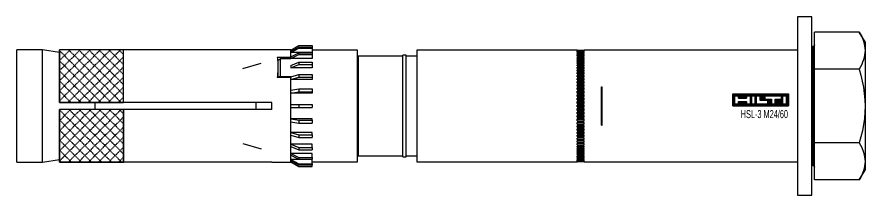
# Model space of a CAD drawing. Header units: millimetres. Extents: x 296 to 4896, y 152 to 3333.
# Drawn here: x 1418.7 to 1657.2, y 951.4 to 1001.4 of the extents above; entities that cross this region are included whole.
import ezdxf
from ezdxf.enums import TextEntityAlignment as Align

# ---------------------------------------------------------------- set-up
doc = ezdxf.new("R2010")
doc.units = ezdxf.units.MM
doc.linetypes.add('DASHED', pattern=[0.25, 0.15625, -0.09375])
for name, color, linetype in [('1', 1, 'DASHED'), ('10', 1, 'Continuous'), ('160', 7, 'Continuous'), ('3', 4, 'Continuous')]:
    doc.layers.add(name, color=color, linetype=linetype)
doc.styles.get("Standard").update_dxf_attribs({"font": 'arial.ttf'})

# ---------------------------------------------------------------- blocks, each defined once
blk = doc.blocks.new('*X130')
at = {"layer": '1', "color": 0, "linetype": 'ByBlock'}
for p, q in [((132.66, 180.17), (147, 194.5)), ((132.66, 183), (144.17, 194.5)), ((132.66, 185.83), (141.34, 194.5)), ((132.66, 188.65), (138.51, 194.5)), ((132.66, 191.48), (135.68, 194.5)), ((132.66, 194.31), (132.85, 194.5)), ((132.66, 194.25), (147.17, 179.73)), ((135.05, 179.73), (149.83, 194.5)), ((135.24, 194.5), (149.99, 179.73)), ((138.07, 194.5), (150.62, 181.94)), ((140.89, 194.5), (150.62, 184.77)), ((143.72, 194.5), (150.62, 187.6)), ((146.55, 194.5), (150.62, 190.43)), ((149.38, 194.5), (150.62, 193.26)), ((132.66, 191.42), (144.34, 179.73)), ((137.88, 179.73), (150.62, 192.46)), ((132.66, 188.59), (141.51, 179.73)), ((140.71, 179.73), (150.62, 189.63)), ((143.54, 179.73), (150.62, 186.8)), ((132.66, 185.76), (138.68, 179.73)), ((146.37, 179.73), (150.62, 183.97)), ((132.66, 182.93), (135.86, 179.73)), ((132.66, 180.1), (133.03, 179.73)), ((149.2, 179.73), (150.62, 181.15))]:
    blk.add_line(p, q, dxfattribs=at)
blk = doc.blocks.new('*X131')
at = {"layer": '1', "color": 0, "linetype": 'ByBlock'}
for p, q in [((132.65, 163.28), (147.13, 177.75)), ((132.65, 166.1), (144.3, 177.75)), ((132.65, 168.93), (141.47, 177.75)), ((132.65, 171.76), (138.64, 177.75)), ((132.65, 174.59), (135.81, 177.75)), ((132.65, 177.41), (132.98, 177.75)), ((132.65, 177.62), (147.3, 162.96)), ((135.16, 162.96), (149.96, 177.75)), ((135.35, 177.75), (150.12, 162.96)), ((138.18, 177.75), (150.72, 165.19)), ((141, 177.75), (150.72, 168.02)), ((143.83, 177.75), (150.72, 170.85)), ((146.66, 177.75), (150.72, 173.68)), ((149.49, 177.75), (150.72, 176.51)), ((132.65, 174.79), (144.47, 162.96)), ((137.99, 162.96), (150.72, 175.68)), ((132.65, 171.96), (141.64, 162.96)), ((140.82, 162.96), (150.72, 172.85)), ((143.65, 162.96), (150.72, 170.03)), ((132.65, 169.13), (138.82, 162.96)), ((146.48, 162.96), (150.72, 167.2)), ((132.65, 166.3), (135.99, 162.96)), ((132.65, 163.47), (133.16, 162.96)), ((149.31, 162.96), (150.72, 164.37))]:
    blk.add_line(p, q, dxfattribs=at)
blk = doc.blocks.new('HSL-3 M24-60')
at = {"layer": '1', "color": 3, "linetype": 'Continuous'}
for p, q in [((0, 25), (-4, 25)), ((-4, 25), (-4, -25)), ((0, -25), (0, 25)), ((0.8, 10.39), (0.8, 20.78)), ((13.39, 20.78), (0.8, 20.78)), ((15, 18), (13.39, 20.78)), ((-146.5, 15.65), (-144.25, 16.95)), ((-144.25, 16.95), (-140.5, 16.95)), ((-140.5, 16.95), (-140.5, 16.49)), ((15, 18), (15, 15.59)), ((-216.34, 15.8), (-223.5, 15.8)), ((-223.5, -15.8), (-223.5, 15.8)), ((-211.5, 15.03), (-216.34, 15.8)), ((-216.34, -15.8), (-216.34, 15.8)), ((-193.5, 15.77), (-211.5, 15.77)), ((-211.5, 1), (-211.5, 15.77)), ((-151.83, 15.77), (-193.5, 15.77)), ((-151.83, 15.77), (-151.8, 15.8)), ((-146.5, 15.8), (-151.8, 15.8)), ((-146.5, 15.23), (-144.25, 16.49)), ((-146.5, 15), (-144.25, 16.26)), ((-146.5, 13.64), (-146.5, 15.8)), ((-145.76, 15.64), (-146.5, 15.64)), ((-140.5, 14.99), (-146.5, 14.99)), ((-146.5, 13.78), (-144.25, 14.9)), ((-146.5, 13.33), (-144.25, 14.45)), ((-144.25, 16.49), (-140.5, 16.49)), ((-144.25, 16.49), (-144.25, 16.26)), ((-144.25, 16.26), (-140.5, 16.26)), ((-144.25, 14.9), (-144.25, 14.45)), ((-144.25, 14.9), (-140.5, 14.9)), ((-144.25, 14.45), (-140.5, 14.45)), ((-140.5, 16.49), (-140.5, 16.26)), ((-140.5, 16.26), (-140.5, 14.99)), ((-127.7, 15.65), (-140.5, 15.65)), ((-140.5, 14.9), (-140.5, 14.45)), ((-140.5, 14.45), (-140.5, 13.32)), ((-127.7, -15.65), (-127.7, 15.65)), ((-66, 15.65), (-111, 15.65)), ((-111, 15.65), (-111, -15.65)), ((-66, 15.65), (-64, 15.65)), ((-66, 15.6), (-66, 15.63)), ((-64, 15.63), (-66, 15.63)), ((-66, 15.6), (-64, 15.6)), ((-64, 15.56), (-66, 15.56)), ((-66, 15.49), (-66, 15.56)), ((-66, 15.49), (-64, 15.49)), ((-64, 15.42), (-66, 15.42)), ((-66, 15.32), (-66, 15.42)), ((-66, 15.32), (-64, 15.32)), ((-64, 15.22), (-66, 15.22)), ((-66, 15.09), (-66, 15.22)), ((-66, 15.09), (-64, 15.09)), ((-64, 14.96), (-66, 14.96)), ((-66, 14.81), (-66, 14.96)), ((-66, 14.81), (-64, 14.81)), ((-66, 14.46), (-66, 14.64)), ((-64, 14.64), (-66, 14.64)), ((-66, 14.46), (-64, 14.46)), ((-4, 15.65), (-64, 15.65)), ((-64, 15.6), (-64, 15.63)), ((-64, 15.49), (-64, 15.56)), ((-64, 15.32), (-64, 15.42)), ((-64, 15.09), (-64, 15.22)), ((-64, 14.81), (-64, 14.96)), ((-64, 14.46), (-64, 14.64)), ((15, 15.59), (15, 0)), ((-160, 10.5), (-154.8, 12)), ((-146.5, 13.64), (-150.32, 13.64)), ((-150, 7.95), (-150, 12.9)), ((-149.5, 13.26), (-149.5, 8.31)), ((-146.5, 13.26), (-149.5, 13.26)), ((-146.5, 13.53), (-146.5, 13.64)), ((-146.5, 13.53), (-146.5, 13.33)), ((-146.5, 13.33), (-146.5, 13.32)), ((-140.5, 13.32), (-146.5, 13.32)), ((-146.5, 11.38), (-144.25, 12.3)), ((-144.25, 12.3), (-144.25, 11.67)), ((-144.25, 12.3), (-140.5, 12.3)), ((-140.5, 12.3), (-140.5, 11.67)), ((-115, 14), (-127.5, 14)), ((-114, 14.25), (-115, 14.25)), ((-115, -14.25), (-115, 14.25)), ((-114, -14.25), (-114, 14.25)), ((-111, 14), (-114, 14)), ((-66, 14.05), (-66, 14.26)), ((-64, 14.26), (-66, 14.26)), ((-66, 14.05), (-64, 14.05)), ((-64, 13.83), (-66, 13.83)), ((-66, 13.59), (-66, 13.83)), ((-66, 13.59), (-64, 13.59)), ((-66, 13.08), (-66, 13.34)), ((-64, 13.34), (-66, 13.34)), ((-66, 13.08), (-64, 13.08)), ((-64, 12.81), (-66, 12.81)), ((-66, 12.51), (-66, 12.81)), ((-66, 12.51), (-64, 12.51)), ((-64, 12.22), (-66, 12.22)), ((-66, 11.9), (-66, 12.22)), ((-64, 14.05), (-64, 14.26)), ((-64, 13.59), (-64, 13.83)), ((-64, 13.08), (-64, 13.34)), ((-64, 12.51), (-64, 12.81)), ((-64, 11.9), (-64, 12.22)), ((-150.11, 10.88), (-150, 10.88)), ((-146.5, 10.75), (-144.25, 11.67)), ((-146.5, 11.38), (-146.5, 11.07)), ((-146.5, 11.07), (-146.5, 10.75)), ((-146.5, 10.75), (-146.5, 10.74)), ((-140.5, 10.74), (-146.5, 10.74)), ((-144.25, 11.67), (-140.5, 11.67)), ((-140.5, 11.67), (-140.5, 10.74)), ((-66, 11.9), (-64, 11.9)), ((-66, 11.24), (-66, 11.58)), ((-64, 11.58), (-66, 11.58)), ((-66, 11.24), (-64, 11.24)), ((-64, 10.89), (-66, 10.89)), ((-66, 10.53), (-66, 10.89)), ((-64, 10.54), (-66, 10.54)), ((-66, 10.53), (-64, 10.53)), ((-66, 9.78), (-66, 10.17)), ((-64, 10.17), (-66, 10.17)), ((-64, 9.82), (-66, 9.82)), ((-66, 9.78), (-64, 9.78)), ((-64, 11.24), (-64, 11.58)), ((-64, 10.53), (-64, 10.89)), ((-64, 9.78), (-64, 10.17)), ((13.39, 10.39), (0.8, 10.39)), ((0.8, -10.39), (0.8, 10.39)), ((-146.5, 7.98), (-150.32, 7.98)), ((-149.5, 8.31), (-146.5, 8.31)), ((-146.5, 8.21), (-144.25, 8.86)), ((-146.5, 8.21), (-146.5, 7.98)), ((-146.5, 7.44), (-144.25, 8.09)), ((-146.5, -15.8), (-146.5, 7.98)), ((-140.5, 7.43), (-146.5, 7.43)), ((-144.25, 8.86), (-140.5, 8.86)), ((-144.25, 8.86), (-144.25, 8.09)), ((-144.25, 8.09), (-140.5, 8.09)), ((-140.5, 8.86), (-140.5, 8.09)), ((-140.5, 8.09), (-140.5, 7.43)), ((-64, 9.4), (-66, 9.4)), ((-66, 9), (-66, 9.4)), ((-64, 9.05), (-66, 9.05)), ((-66, 9), (-64, 9)), ((-66, 8.18), (-66, 8.59)), ((-64, 8.59), (-66, 8.59)), ((-64, 8.25), (-66, 8.25)), ((-66, 8.18), (-64, 8.18)), ((-66, 7.32), (-66, 7.76)), ((-64, 7.76), (-66, 7.76)), ((-64, 7.42), (-66, 7.42)), ((-66, 7.32), (-64, 7.32)), ((-64, 9), (-64, 9.4)), ((-64, 8.18), (-64, 8.59)), ((-64, 7.32), (-64, 7.76)), ((-146.5, 4.49), (-144.25, 4.82)), ((-144.25, 4.82), (-140.5, 4.82)), ((-144.25, 4.82), (-144.25, 3.95)), ((-140.5, 4.82), (-140.5, 3.95)), ((-64, 6.89), (-66, 6.89)), ((-66, 6.44), (-66, 6.89)), ((-64, 6.56), (-66, 6.56)), ((-66, 6.44), (-64, 6.44)), ((-64, 5.99), (-66, 5.99)), ((-66, 5.53), (-66, 5.99)), ((-64, 5.67), (-66, 5.67)), ((-66, 5.53), (-64, 5.53)), ((-66, 4.6), (-66, 5.07)), ((-64, 5.07), (-66, 5.07)), ((-64, 6.44), (-64, 6.89)), ((-64, 5.53), (-64, 5.99)), ((-64, 4.6), (-64, 5.07)), ((-59.1, -5.35), (-59.1, 5.35)), ((-59.1, 5.35), (-58.9, 5.35)), ((-58.9, -5.35), (-58.9, 5.35)), ((-146.5, 3.62), (-144.25, 3.95)), ((-140.5, 3.61), (-146.5, 3.61)), ((-144.25, 3.95), (-140.5, 3.95)), ((-140.5, 3.95), (-140.5, 3.61)), ((-64, 4.76), (-66, 4.76)), ((-66, 4.6), (-64, 4.6)), ((-66, 3.65), (-66, 4.13)), ((-64, 4.13), (-66, 4.13)), ((-64, 3.83), (-66, 3.83)), ((-66, 3.65), (-64, 3.65)), ((-64, 3.18), (-66, 3.18)), ((-66, 2.69), (-66, 3.18)), ((-64, 2.89), (-66, 2.89)), ((-66, 2.69), (-64, 2.69)), ((-64, 3.65), (-64, 4.13)), ((-64, 2.69), (-64, 3.18)), ((-193.5, 1), (-211.5, 1)), ((-201.5, -1), (-201.5, 1)), ((-151.83, 1), (-193.5, 1)), ((-146.5, 0.45), (-144.25, 0.45)), ((-144.25, 0.45), (-144.25, -0.45)), ((-144.25, 0.45), (-140.5, 0.45)), ((-140.5, 0.45), (-140.5, -0.45)), ((-64, 2.21), (-66, 2.21)), ((-66, 1.72), (-66, 2.21)), ((-64, 1.93), (-66, 1.93)), ((-66, 1.72), (-64, 1.72)), ((-66, 0.74), (-66, 1.23)), ((-64, 1.23), (-66, 1.23)), ((-64, 0.97), (-66, 0.97)), ((-66, 0.74), (-64, 0.74)), ((-66, -0.25), (-66, 0.25)), ((-64, 0.25), (-66, 0.25)), ((-64, 0), (-66, 0)), ((-64, 1.72), (-64, 2.21)), ((-64, 0.74), (-64, 1.23)), ((-64, -0.25), (-64, 0.25)), ((15, 0), (15, -15.59)), ((-211.5, -15.77), (-211.5, -1)), ((-193.5, -1), (-211.5, -1)), ((-151.83, -1), (-193.5, -1)), ((-146.5, -0.45), (-144.25, -0.45)), ((-144.25, -0.45), (-140.5, -0.45)), ((-66, -0.25), (-64, -0.25)), ((-66, -1.23), (-66, -0.74)), ((-64, -0.74), (-66, -0.74)), ((-64, -0.97), (-66, -0.97)), ((-66, -1.23), (-64, -1.23)), ((-66, -2.21), (-66, -1.72)), ((-64, -1.72), (-66, -1.72)), ((-64, -1.93), (-66, -1.93)), ((-66, -2.21), (-64, -2.21)), ((-64, -1.23), (-64, -0.74)), ((-64, -2.21), (-64, -1.72)), ((-140.5, -3.61), (-146.5, -3.61)), ((-146.5, -3.62), (-144.25, -3.95)), ((-146.5, -4.49), (-144.25, -4.82)), ((-144.25, -3.95), (-140.5, -3.95)), ((-144.25, -3.95), (-144.25, -4.82)), ((-140.5, -3.95), (-140.5, -3.61)), ((-140.5, -3.95), (-140.5, -4.82)), ((-66, -3.18), (-66, -2.69)), ((-64, -2.69), (-66, -2.69)), ((-64, -2.89), (-66, -2.89)), ((-66, -3.18), (-64, -3.18)), ((-66, -4.13), (-66, -3.65)), ((-64, -3.65), (-66, -3.65)), ((-64, -3.83), (-66, -3.83)), ((-66, -4.13), (-64, -4.13)), ((-66, -5.07), (-66, -4.6)), ((-64, -4.6), (-66, -4.6)), ((-64, -4.76), (-66, -4.76)), ((-64, -3.18), (-64, -2.69)), ((-64, -4.13), (-64, -3.65)), ((-64, -5.07), (-64, -4.6)), ((-144.25, -4.82), (-140.5, -4.82)), ((-66, -5.07), (-64, -5.07)), ((-64, -5.53), (-66, -5.53)), ((-66, -5.99), (-66, -5.53)), ((-64, -5.67), (-66, -5.67)), ((-66, -5.99), (-64, -5.99)), ((-66, -6.89), (-66, -6.44)), ((-64, -6.44), (-66, -6.44)), ((-64, -6.56), (-66, -6.56)), ((-66, -6.89), (-64, -6.89)), ((-64, -5.99), (-64, -5.53)), ((-64, -6.89), (-64, -6.44)), ((-59.1, -5.35), (-58.9, -5.35)), ((-140.5, -7.43), (-146.5, -7.43)), ((-146.5, -7.44), (-144.25, -8.09)), ((-146.5, -8.21), (-144.25, -8.86)), ((-144.25, -8.09), (-140.5, -8.09)), ((-144.25, -8.09), (-144.25, -8.86)), ((-144.25, -8.86), (-140.5, -8.86)), ((-140.5, -8.09), (-140.5, -7.43)), ((-140.5, -8.09), (-140.5, -8.86)), ((-66, -7.76), (-66, -7.32)), ((-64, -7.32), (-66, -7.32)), ((-64, -7.42), (-66, -7.42)), ((-66, -7.76), (-64, -7.76)), ((-66, -8.59), (-66, -8.18)), ((-64, -8.18), (-66, -8.18)), ((-64, -8.25), (-66, -8.25)), ((-66, -8.59), (-64, -8.59)), ((-66, -9.4), (-66, -9)), ((-64, -9), (-66, -9)), ((-64, -9.05), (-66, -9.05)), ((-66, -9.4), (-64, -9.4)), ((-64, -7.76), (-64, -7.32)), ((-64, -8.59), (-64, -8.18)), ((-64, -9.4), (-64, -9)), ((-160, -10.5), (-154.8, -12)), ((-140.5, -10.74), (-146.5, -10.74)), ((-146.5, -10.75), (-144.25, -11.67)), ((-146.5, -11.38), (-144.25, -12.3)), ((-144.25, -11.67), (-140.5, -11.67)), ((-144.25, -11.67), (-144.25, -12.3)), ((-140.5, -11.67), (-140.5, -10.74)), ((-140.5, -11.67), (-140.5, -12.3)), ((-66, -10.17), (-66, -9.78)), ((-64, -9.78), (-66, -9.78)), ((-64, -9.82), (-66, -9.82)), ((-66, -10.17), (-64, -10.17)), ((-66, -10.89), (-66, -10.53)), ((-64, -10.53), (-66, -10.53)), ((-64, -10.54), (-66, -10.54)), ((-66, -10.89), (-64, -10.89)), ((-66, -11.58), (-66, -11.24)), ((-64, -11.24), (-66, -11.24)), ((-66, -11.58), (-64, -11.58)), ((-66, -12.22), (-66, -11.9)), ((-64, -11.9), (-66, -11.9)), ((-64, -10.17), (-64, -9.78)), ((-64, -10.89), (-64, -10.53)), ((-64, -11.58), (-64, -11.24)), ((-64, -12.22), (-64, -11.9)), ((13.39, -10.39), (0.8, -10.39)), ((0.8, -20.78), (0.8, -10.39)), ((-140.5, -13.32), (-146.5, -13.32)), ((-146.5, -13.33), (-144.25, -14.45)), ((-146.5, -13.78), (-144.25, -14.9)), ((-144.25, -12.3), (-140.5, -12.3)), ((-140.5, -14.45), (-140.5, -13.32)), ((-127.5, -14), (-115, -14)), ((-115, -14.25), (-114, -14.25)), ((-114, -14), (-111, -14)), ((-66, -12.22), (-64, -12.22)), ((-66, -12.81), (-66, -12.51)), ((-64, -12.51), (-66, -12.51)), ((-66, -12.81), (-64, -12.81)), ((-66, -13.34), (-66, -13.08)), ((-64, -13.08), (-66, -13.08)), ((-66, -13.34), (-64, -13.34)), ((-66, -13.83), (-66, -13.59)), ((-64, -13.59), (-66, -13.59)), ((-66, -13.83), (-64, -13.83)), ((-66, -14.26), (-66, -14.05)), ((-64, -14.05), (-66, -14.05)), ((-66, -14.26), (-64, -14.26)), ((-64, -12.81), (-64, -12.51)), ((-64, -13.34), (-64, -13.08)), ((-64, -13.83), (-64, -13.59)), ((-64, -14.26), (-64, -14.05)), ((-223.5, -15.8), (-216.34, -15.8)), ((-216.34, -15.8), (-211.5, -15.03)), ((-193.5, -15.77), (-211.5, -15.77)), ((-151.83, -15.77), (-193.5, -15.77)), ((-151.8, -15.8), (-151.83, -15.77)), ((-151.83, -15.8), (-146.5, -15.8)), ((-140.5, -14.99), (-146.5, -14.99)), ((-146.5, -15), (-144.25, -16.26)), ((-146.5, -15.23), (-144.25, -16.49)), ((-145.76, -15.64), (-146.5, -15.64)), ((-146.5, -15.65), (-144.25, -16.95)), ((-144.25, -14.45), (-140.5, -14.45)), ((-144.25, -14.45), (-144.25, -14.9)), ((-144.25, -14.9), (-140.5, -14.9)), ((-144.25, -16.26), (-140.5, -16.26)), ((-144.25, -16.26), (-144.25, -16.49)), ((-144.25, -16.49), (-140.5, -16.49)), ((-140.5, -14.45), (-140.5, -14.9)), ((-140.5, -16.26), (-140.5, -14.99)), ((-140.5, -15.65), (-127.7, -15.65)), ((-140.5, -16.26), (-140.5, -16.49)), ((-140.5, -16.95), (-140.5, -16.49)), ((-111, -15.65), (-66, -15.65)), ((-66, -14.64), (-66, -14.46)), ((-64, -14.46), (-66, -14.46)), ((-66, -14.64), (-64, -14.64)), ((-66, -14.96), (-66, -14.81)), ((-64, -14.81), (-66, -14.81)), ((-66, -14.96), (-64, -14.96)), ((-66, -15.22), (-66, -15.09)), ((-64, -15.09), (-66, -15.09)), ((-66, -15.22), (-64, -15.22)), ((-66, -15.42), (-66, -15.32)), ((-64, -15.32), (-66, -15.32)), ((-66, -15.42), (-64, -15.42)), ((-66, -15.56), (-66, -15.49)), ((-64, -15.49), (-66, -15.49)), ((-66, -15.56), (-64, -15.56)), ((-66, -15.63), (-66, -15.6)), ((-64, -15.6), (-66, -15.6)), ((-66, -15.63), (-64, -15.63)), ((-64, -15.65), (-66, -15.65)), ((-64, -14.64), (-64, -14.46)), ((-64, -14.96), (-64, -14.81)), ((-64, -15.22), (-64, -15.09)), ((-64, -15.42), (-64, -15.32)), ((-64, -15.56), (-64, -15.49)), ((-64, -15.63), (-64, -15.6)), ((-64, -15.65), (-4, -15.65)), ((15, -15.59), (15, -18)), ((-144.25, -16.95), (-140.5, -16.95)), ((13.39, -20.78), (15, -18)), ((13.39, -20.78), (0.8, -20.78)), ((-4, -25), (0, -25))]:
    blk.add_line(p, q, dxfattribs=at)
at = {"layer": '1', "color": 1, "linetype": 'Continuous'}
for p, q in [((0.43, -16.7), (0.43, 16.7)), ((-193.5, 1), (-193.5, 15.77)), ((0.37, 16.68), (0.37, -16.68)), ((-127.5, 14), (-127.5, -14)), ((-193.5, -15.77), (-193.5, -1))]:
    blk.add_line(p, q, dxfattribs=at)
at = {"layer": '1', "color": 3, "linetype": 'Continuous'}
for points in [[(13.39, 20.78, 0), (14.06, 19.5, 0), (14.57, 18.21, 0), (14.89, 16.91, 0), (15, 15.59, 0)], [(-66, 15.65, 0), (-66, 15.65, 0), (-66, 15.65, 0)], [(-64, 15.65, 0), (-64, 15.65, 0), (-64, 15.65, 0)], [(15, 15.59, 0), (14.97, 14.93, 0), (14.89, 14.27, 0), (14.75, 13.61, 0), (14.57, 12.96, 0), (14.33, 12.31, 0), (14.06, 11.67, 0), (13.74, 11.03, 0), (13.39, 10.39, 0)], [(-150.32, 13.64, 0), (-150.25, 13.28, 0), (-150.2, 12.9, 0), (-150.16, 12.51, 0), (-150.12, 12.08, 0), (-150.11, 11.64, 0), (-150.1, 11.18, 0), (-150.11, 10.69, 0), (-150.12, 10.18, 0), (-150.16, 9.65, 0), (-150.2, 9.11, 0), (-150.25, 8.55, 0), (-150.32, 7.98, 0)], [(-150, 12.9, 0), (-149.75, 13.08, 0), (-149.5, 13.26, 0)], [(-146.5, 13.32, 0), (-146.5, 13.29, 0), (-146.5, 13.26, 0)], [(13.39, 10.39, 0), (13.85, 8.7, 0), (14.24, 7, 0), (14.56, 5.27, 0), (14.8, 3.53, 0), (14.95, 1.76, 0), (15, 0, 0)], [(-149.5, 8.31, 0), (-149.73, 8.15, 0), (-149.96, 7.98, 0)], [(-146.5, 8.31, 0), (-146.5, 8.26, 0), (-146.5, 8.21, 0)], [(-59.1, 5.35, 0), (-59.1, 5.35, 0), (-59.1, 5.35, 0), (-59.1, 5.34, 0), (-59.09, 5.34, 0), (-59.09, 5.34, 0), (-59.08, 5.33, 0), (-59.08, 5.33, 0), (-59.07, 5.33, 0), (-59.06, 5.33, 0), (-59.06, 5.32, 0), (-59.05, 5.32, 0), (-59.04, 5.32, 0), (-59.03, 5.32, 0), (-59.02, 5.32, 0), (-59.01, 5.32, 0), (-59, 5.32, 0), (-58.99, 5.32, 0), (-58.98, 5.32, 0), (-58.97, 5.32, 0), (-58.96, 5.32, 0), (-58.95, 5.32, 0), (-58.94, 5.32, 0), (-58.94, 5.33, 0), (-58.93, 5.33, 0), (-58.92, 5.33, 0), (-58.92, 5.33, 0), (-58.91, 5.34, 0), (-58.91, 5.34, 0), (-58.9, 5.34, 0), (-58.9, 5.35, 0), (-58.9, 5.35, 0), (-58.9, 5.35, 0)], [(-156.33, 1, 0), (-156.28, 0, 0), (-156.33, -1, 0)], [(-151.83, -1, 0), (-151.8, 0, 0), (-151.83, 1, 0)], [(15, 0, 0), (14.95, -1.75, 0), (14.81, -3.5, 0), (14.57, -5.24, 0), (14.25, -6.97, 0), (13.85, -8.69, 0), (13.39, -10.39, 0)], [(-58.9, -5.35, 0), (-58.9, -5.35, 0), (-58.9, -5.35, 0), (-58.9, -5.34, 0), (-58.91, -5.34, 0), (-58.91, -5.34, 0), (-58.92, -5.33, 0), (-58.92, -5.33, 0), (-58.93, -5.33, 0), (-58.94, -5.33, 0), (-58.94, -5.32, 0), (-58.95, -5.32, 0), (-58.96, -5.32, 0), (-58.97, -5.32, 0), (-58.98, -5.32, 0), (-58.99, -5.32, 0), (-59, -5.32, 0), (-59.01, -5.32, 0), (-59.02, -5.32, 0), (-59.03, -5.32, 0), (-59.04, -5.32, 0), (-59.05, -5.32, 0), (-59.06, -5.32, 0), (-59.06, -5.33, 0), (-59.07, -5.33, 0), (-59.08, -5.33, 0), (-59.08, -5.33, 0), (-59.09, -5.34, 0), (-59.09, -5.34, 0), (-59.1, -5.34, 0), (-59.1, -5.35, 0), (-59.1, -5.35, 0), (-59.1, -5.35, 0)], [(13.39, -10.39, 0), (14.06, -11.67, 0), (14.57, -12.96, 0), (14.89, -14.27, 0), (15, -15.59, 0)], [(-66, -15.65, 0), (-66, -15.65, 0), (-66, -15.65, 0)], [(-64, -15.65, 0), (-64, -15.65, 0), (-64, -15.65, 0)], [(15, -15.59, 0), (14.97, -16.25, 0), (14.89, -16.91, 0), (14.75, -17.57, 0), (14.57, -18.22, 0), (14.33, -18.86, 0), (14.06, -19.51, 0), (13.74, -20.15, 0), (13.39, -20.78, 0)]]:
    blk.add_polyline3d(points, dxfattribs=at)
at = {"layer": '1', "color": 3, "linetype": 'Continuous', "extrusion": (0, 0, -1)}
for centre, radius, start, end in [((-0.3, 17.18), 0.5, 180, 255), ((127.5, 14.2), 0.2, 270, 0), ((127.5, -14.2), 0.2, 0, 90), ((-0.3, -17.18), 0.5, 105, 180)]:
    blk.add_arc(centre, radius, start, end, dxfattribs=at)
at = {"layer": '1', "color": 3, "linetype": 'Continuous'}
for centre, start, end in [((0.5, 16.2), 105, 180), ((0.5, -16.2), 180, 255)]:
    blk.add_arc(centre, 0.5, start, end, dxfattribs=at)
at = {"layer": '10'}
for p, q in [((-22.18, 0.05), (-22.18, 3.43)), ((-22.18, 3.43), (-6.49, 3.43)), ((-22.15, 3.43), (-22.15, 0.05)), ((-22.09, 0.05), (-22.09, 3.43)), ((-22.03, 3.43), (-22.03, 0.05)), ((-21.98, 0.05), (-21.98, 3.43)), ((-21.92, 3.43), (-21.92, 0.05)), ((-21.86, 0.05), (-21.86, 3.43)), ((-21.81, 3.43), (-21.81, 0.05)), ((-21.75, 0.05), (-21.75, 3.43)), ((-21.7, 3.43), (-21.7, 0.05)), ((-21.64, 0.05), (-21.64, 3.43)), ((-21.61, 0.62), (-21.61, 2.87)), ((-21.61, 2.87), (-20.56, 2.87)), ((-21.58, 3.43), (-21.58, 2.87)), ((-21.53, 2.87), (-21.53, 3.43)), ((-21.47, 3.43), (-21.47, 2.87)), ((-21.41, 2.87), (-21.41, 3.43)), ((-21.36, 3.43), (-21.36, 2.87)), ((-21.3, 2.87), (-21.3, 3.43)), ((-21.25, 3.43), (-21.25, 2.87)), ((-21.19, 2.87), (-21.19, 3.43)), ((-21.13, 3.43), (-21.13, 2.87)), ((-21.08, 2.87), (-21.08, 3.43)), ((-21.02, 3.43), (-21.02, 2.87)), ((-20.96, 2.87), (-20.96, 3.43)), ((-20.91, 3.43), (-20.91, 2.87)), ((-20.85, 2.87), (-20.85, 3.43)), ((-20.8, 3.43), (-20.8, 2.87)), ((-20.74, 2.87), (-20.74, 3.43)), ((-20.68, 3.43), (-20.68, 2.87)), ((-20.63, 2.87), (-20.63, 3.43)), ((-20.57, 3.43), (-20.57, 2.87)), ((-20.56, 2.2), (-20.56, 2.87)), ((-20.51, 2.2), (-20.51, 3.43)), ((-20.46, 3.43), (-20.46, 2.2)), ((-20.4, 2.2), (-20.4, 3.43)), ((-20.35, 3.43), (-20.35, 2.2)), ((-20.29, 2.2), (-20.29, 3.43)), ((-20.23, 3.43), (-20.23, 2.2)), ((-20.18, 2.2), (-20.18, 3.43)), ((-20.12, 3.43), (-20.12, 2.2)), ((-20.06, 2.2), (-20.06, 3.43)), ((-20.01, 3.43), (-20.01, 2.2)), ((-19.95, 2.2), (-19.95, 3.43)), ((-19.9, 3.43), (-19.9, 2.2)), ((-19.84, 2.2), (-19.84, 3.43)), ((-19.78, 3.43), (-19.78, 2.2)), ((-19.73, 2.2), (-19.73, 3.43)), ((-19.67, 3.43), (-19.67, 2.2)), ((-19.61, 2.2), (-19.61, 3.43)), ((-19.56, 3.43), (-19.56, 2.2)), ((-19.5, 2.2), (-19.5, 3.43)), ((-19.45, 3.43), (-19.45, 2.2)), ((-19.39, 2.2), (-19.39, 3.43)), ((-19.33, 3.43), (-19.33, 2.2)), ((-19.28, 2.2), (-19.28, 3.43)), ((-19.22, 3.43), (-19.22, 2.2)), ((-19.16, 2.2), (-19.16, 3.43)), ((-19.11, 3.43), (-19.11, 2.2)), ((-19.05, 2.2), (-19.05, 3.43)), ((-19, 3.43), (-19, 2.2)), ((-18.94, 2.2), (-18.94, 3.43)), ((-18.88, 3.43), (-18.88, 2.2)), ((-18.83, 2.2), (-18.83, 3.43)), ((-18.77, 3.43), (-18.77, 2.2)), ((-18.71, 2.2), (-18.71, 3.43)), ((-18.66, 3.43), (-18.66, 2.2)), ((-18.6, 2.2), (-18.6, 3.43)), ((-18.55, 3.43), (-18.55, 2.2)), ((-18.49, 2.2), (-18.49, 3.43)), ((-18.43, 3.43), (-18.43, 2.2)), ((-18.38, 2.2), (-18.38, 3.43)), ((-18.32, 3.43), (-18.32, 2.2)), ((-18.31, 2.87), (-17.25, 2.87)), ((-18.31, 2.2), (-18.31, 2.87)), ((-18.26, 2.87), (-18.26, 3.43)), ((-18.21, 3.43), (-18.21, 2.87)), ((-18.15, 2.87), (-18.15, 3.43)), ((-18.1, 3.43), (-18.1, 2.87)), ((-18.04, 2.87), (-18.04, 3.43)), ((-17.98, 3.43), (-17.98, 2.87)), ((-17.93, 2.87), (-17.93, 3.43)), ((-17.87, 3.43), (-17.87, 2.87)), ((-17.81, 2.87), (-17.81, 3.43)), ((-17.76, 3.43), (-17.76, 2.87)), ((-17.7, 2.87), (-17.7, 3.43)), ((-17.65, 3.43), (-17.65, 2.87)), ((-17.59, 2.87), (-17.59, 3.43)), ((-17.53, 3.43), (-17.53, 2.87)), ((-17.48, 2.87), (-17.48, 3.43)), ((-17.42, 3.43), (-17.42, 2.87)), ((-17.36, 2.87), (-17.36, 3.43)), ((-17.31, 3.43), (-17.31, 2.87)), ((-17.25, 2.87), (-17.25, 3.43)), ((-17.25, 0.62), (-17.25, 2.87)), ((-17.2, 3.43), (-17.2, 0.05)), ((-17.14, 0.05), (-17.14, 3.43)), ((-17.08, 3.43), (-17.08, 0.05)), ((-17.03, 0.05), (-17.03, 3.43)), ((-16.97, 3.43), (-16.97, 0.05)), ((-16.92, 2.87), (-15.86, 2.87)), ((-16.92, 0.62), (-16.92, 2.87)), ((-16.91, 2.87), (-16.91, 3.43)), ((-16.86, 3.43), (-16.86, 2.87)), ((-16.8, 2.87), (-16.8, 3.43)), ((-16.75, 3.43), (-16.75, 2.87)), ((-16.69, 2.87), (-16.69, 3.43)), ((-16.63, 3.43), (-16.63, 2.87)), ((-16.58, 2.87), (-16.58, 3.43)), ((-16.52, 3.43), (-16.52, 2.87)), ((-16.46, 2.87), (-16.46, 3.43)), ((-16.41, 3.43), (-16.41, 2.87)), ((-16.35, 2.87), (-16.35, 3.43)), ((-16.3, 3.43), (-16.3, 2.87)), ((-16.24, 2.87), (-16.24, 3.43)), ((-16.18, 3.43), (-16.18, 2.87)), ((-16.13, 2.87), (-16.13, 3.43)), ((-16.07, 3.43), (-16.07, 2.87)), ((-16.01, 2.87), (-16.01, 3.43)), ((-15.96, 3.43), (-15.96, 2.87)), ((-15.9, 2.87), (-15.9, 3.43)), ((-15.86, 0.62), (-15.86, 2.87)), ((-15.85, 3.43), (-15.85, 0.05)), ((-15.79, 0.05), (-15.79, 3.43)), ((-15.73, 3.43), (-15.73, 0.05)), ((-15.68, 0.05), (-15.68, 3.43)), ((-15.62, 3.43), (-15.62, 0.05)), ((-15.56, 0.05), (-15.56, 3.43)), ((-15.53, 2.87), (-14.47, 2.87)), ((-15.53, 0.62), (-15.53, 2.87)), ((-15.51, 3.43), (-15.51, 2.87)), ((-15.45, 2.87), (-15.45, 3.43)), ((-15.4, 3.43), (-15.4, 2.87)), ((-15.34, 2.87), (-15.34, 3.43)), ((-15.28, 3.43), (-15.28, 2.87)), ((-15.23, 2.87), (-15.23, 3.43)), ((-15.17, 3.43), (-15.17, 2.87)), ((-15.11, 2.87), (-15.11, 3.43)), ((-15.06, 3.43), (-15.06, 2.87)), ((-15, 2.87), (-15, 3.43)), ((-14.95, 3.43), (-14.95, 2.87)), ((-14.89, 2.87), (-14.89, 3.43)), ((-14.83, 3.43), (-14.83, 2.87)), ((-14.78, 2.87), (-14.78, 3.43)), ((-14.72, 3.43), (-14.72, 2.87)), ((-14.66, 2.87), (-14.66, 3.43)), ((-14.61, 3.43), (-14.61, 2.87)), ((-14.55, 2.87), (-14.55, 3.43)), ((-14.5, 3.43), (-14.5, 2.87)), ((-14.47, 1.54), (-14.47, 2.87)), ((-14.44, 1.54), (-14.44, 3.43)), ((-14.38, 3.43), (-14.38, 1.54)), ((-14.33, 1.54), (-14.33, 3.43)), ((-14.27, 3.43), (-14.27, 1.54)), ((-14.21, 1.54), (-14.21, 3.43)), ((-14.16, 3.43), (-14.16, 1.54)), ((-14.1, 1.54), (-14.1, 3.43)), ((-14.05, 3.43), (-14.05, 1.54)), ((-13.99, 1.54), (-13.99, 3.43)), ((-13.93, 3.43), (-13.93, 1.54)), ((-13.88, 1.54), (-13.88, 3.43)), ((-13.82, 3.43), (-13.82, 1.54)), ((-13.76, 1.54), (-13.76, 3.43)), ((-13.71, 3.43), (-13.71, 1.54)), ((-13.65, 1.54), (-13.65, 3.43)), ((-13.6, 3.43), (-13.6, 1.54)), ((-13.54, 1.54), (-13.54, 3.43)), ((-13.48, 3.43), (-13.48, 1.54)), ((-13.43, 1.54), (-13.43, 3.43)), ((-13.37, 3.43), (-13.37, 1.54)), ((-13.31, 1.54), (-13.31, 3.43)), ((-13.26, 3.43), (-13.26, 1.54)), ((-13.2, 1.54), (-13.2, 3.43)), ((-13.15, 3.43), (-13.15, 1.54)), ((-13.09, 1.54), (-13.09, 3.43)), ((-13.08, 2.87), (-8.45, 2.87)), ((-13.08, 1.94), (-13.08, 2.87)), ((-13.03, 3.43), (-13.03, 2.87)), ((-12.98, 2.87), (-12.98, 3.43)), ((-12.92, 3.43), (-12.92, 2.87)), ((-12.86, 2.87), (-12.86, 3.43)), ((-12.81, 3.43), (-12.81, 2.87)), ((-12.75, 2.87), (-12.75, 3.43)), ((-12.7, 3.43), (-12.7, 2.87)), ((-12.64, 2.87), (-12.64, 3.43)), ((-12.58, 3.43), (-12.58, 2.87)), ((-12.53, 2.87), (-12.53, 3.43)), ((-12.47, 3.43), (-12.47, 2.87)), ((-12.41, 2.87), (-12.41, 3.43)), ((-12.36, 3.43), (-12.36, 2.87)), ((-12.3, 2.87), (-12.3, 3.43)), ((-12.25, 3.43), (-12.25, 2.87)), ((-12.19, 2.87), (-12.19, 3.43)), ((-12.13, 3.43), (-12.13, 2.87)), ((-12.08, 2.87), (-12.08, 3.43)), ((-12.02, 3.43), (-12.02, 2.87)), ((-11.96, 2.87), (-11.96, 3.43)), ((-11.91, 3.43), (-11.91, 2.87)), ((-11.85, 2.87), (-11.85, 3.43)), ((-11.8, 3.43), (-11.8, 2.87)), ((-11.74, 2.87), (-11.74, 3.43)), ((-11.68, 3.43), (-11.68, 2.87)), ((-11.63, 2.87), (-11.63, 3.43)), ((-11.57, 3.43), (-11.57, 2.87)), ((-11.51, 2.87), (-11.51, 3.43)), ((-11.46, 3.43), (-11.46, 2.87)), ((-11.4, 2.87), (-11.4, 3.43)), ((-11.35, 3.43), (-11.35, 2.87)), ((-11.29, 2.87), (-11.29, 3.43)), ((-11.23, 3.43), (-11.23, 2.87)), ((-11.18, 2.87), (-11.18, 3.43)), ((-11.12, 3.43), (-11.12, 2.87)), ((-11.06, 2.87), (-11.06, 3.43)), ((-11.01, 3.43), (-11.01, 2.87)), ((-10.95, 2.87), (-10.95, 3.43)), ((-10.9, 3.43), (-10.9, 2.87)), ((-10.84, 2.87), (-10.84, 3.43)), ((-10.78, 3.43), (-10.78, 2.87)), ((-10.73, 2.87), (-10.73, 3.43)), ((-10.67, 3.43), (-10.67, 2.87)), ((-10.61, 2.87), (-10.61, 3.43)), ((-10.56, 3.43), (-10.56, 2.87)), ((-10.5, 2.87), (-10.5, 3.43)), ((-10.45, 3.43), (-10.45, 2.87)), ((-10.39, 2.87), (-10.39, 3.43)), ((-10.33, 3.43), (-10.33, 2.87)), ((-10.28, 2.87), (-10.28, 3.43)), ((-10.22, 3.43), (-10.22, 2.87)), ((-10.16, 2.87), (-10.16, 3.43)), ((-10.11, 3.43), (-10.11, 2.87)), ((-10.05, 2.87), (-10.05, 3.43)), ((-10, 3.43), (-10, 2.87)), ((-9.94, 2.87), (-9.94, 3.43)), ((-9.88, 3.43), (-9.88, 2.87)), ((-9.83, 2.87), (-9.83, 3.43)), ((-9.77, 3.43), (-9.77, 2.87)), ((-9.71, 2.87), (-9.71, 3.43)), ((-9.66, 3.43), (-9.66, 2.87)), ((-9.6, 2.87), (-9.6, 3.43)), ((-9.55, 3.43), (-9.55, 2.87)), ((-9.49, 2.87), (-9.49, 3.43)), ((-9.43, 3.43), (-9.43, 2.87)), ((-9.38, 2.87), (-9.38, 3.43)), ((-9.32, 3.43), (-9.32, 2.87)), ((-9.26, 2.87), (-9.26, 3.43)), ((-9.21, 3.43), (-9.21, 2.87)), ((-9.15, 2.87), (-9.15, 3.43)), ((-9.1, 3.43), (-9.1, 2.87)), ((-9.04, 2.87), (-9.04, 3.43)), ((-8.98, 3.43), (-8.98, 2.87)), ((-8.93, 2.87), (-8.93, 3.43)), ((-8.87, 3.43), (-8.87, 2.87)), ((-8.81, 2.87), (-8.81, 3.43)), ((-8.76, 3.43), (-8.76, 2.87)), ((-8.7, 2.87), (-8.7, 3.43)), ((-8.65, 3.43), (-8.65, 2.87)), ((-8.59, 2.87), (-8.59, 3.43)), ((-8.53, 3.43), (-8.53, 2.87)), ((-8.48, 2.87), (-8.48, 3.43)), ((-8.45, 1.94), (-8.45, 2.87)), ((-8.42, 3.43), (-8.42, 0.05)), ((-8.36, 0.05), (-8.36, 3.43)), ((-8.31, 3.43), (-8.31, 0.05)), ((-8.25, 0.05), (-8.25, 3.43)), ((-8.2, 3.43), (-8.2, 0.05)), ((-8.14, 0.05), (-8.14, 3.43)), ((-8.11, 2.87), (-7.06, 2.87)), ((-8.11, 0.62), (-8.11, 2.87)), ((-8.08, 3.43), (-8.08, 2.87)), ((-8.03, 2.87), (-8.03, 3.43)), ((-7.97, 3.43), (-7.97, 2.87)), ((-7.91, 2.87), (-7.91, 3.43)), ((-7.86, 3.43), (-7.86, 2.87)), ((-7.8, 2.87), (-7.8, 3.43)), ((-7.75, 3.43), (-7.75, 2.87)), ((-7.69, 2.87), (-7.69, 3.43)), ((-7.63, 3.43), (-7.63, 2.87)), ((-7.58, 2.87), (-7.58, 3.43)), ((-7.52, 3.43), (-7.52, 2.87)), ((-7.46, 2.87), (-7.46, 3.43)), ((-7.41, 3.43), (-7.41, 2.87)), ((-7.35, 2.87), (-7.35, 3.43)), ((-7.3, 3.43), (-7.3, 2.87)), ((-7.24, 2.87), (-7.24, 3.43)), ((-7.18, 3.43), (-7.18, 2.87)), ((-7.13, 2.87), (-7.13, 3.43)), ((-7.07, 3.43), (-7.07, 2.87)), ((-7.06, 0.62), (-7.06, 2.87)), ((-7.01, 0.05), (-7.01, 3.43)), ((-6.96, 3.43), (-6.96, 0.05)), ((-6.9, 0.05), (-6.9, 3.43)), ((-6.85, 3.43), (-6.85, 0.05)), ((-6.79, 0.05), (-6.79, 3.43)), ((-6.73, 3.43), (-6.73, 0.05)), ((-6.68, 0.05), (-6.68, 3.43)), ((-6.62, 3.43), (-6.62, 0.05)), ((-6.56, 0.05), (-6.56, 3.43)), ((-6.51, 3.43), (-6.51, 0.05)), ((-6.49, 0.05), (-6.49, 3.43)), ((-22.18, 0.05), (-6.49, 0.05)), ((-21.61, 0.62), (-20.56, 0.62)), ((-21.58, 0.62), (-21.58, 0.05)), ((-21.53, 0.05), (-21.53, 0.62)), ((-21.47, 0.62), (-21.47, 0.05)), ((-21.41, 0.05), (-21.41, 0.62)), ((-21.36, 0.62), (-21.36, 0.05)), ((-21.3, 0.05), (-21.3, 0.62)), ((-21.25, 0.62), (-21.25, 0.05)), ((-21.19, 0.05), (-21.19, 0.62)), ((-21.13, 0.62), (-21.13, 0.05)), ((-21.08, 0.05), (-21.08, 0.62)), ((-21.02, 0.62), (-21.02, 0.05)), ((-20.96, 0.05), (-20.96, 0.62)), ((-20.91, 0.62), (-20.91, 0.05)), ((-20.85, 0.05), (-20.85, 0.62)), ((-20.8, 0.62), (-20.8, 0.05)), ((-20.74, 0.05), (-20.74, 0.62)), ((-20.68, 0.62), (-20.68, 0.05)), ((-20.63, 0.05), (-20.63, 0.62)), ((-20.57, 0.62), (-20.57, 0.05)), ((-20.56, 2.2), (-18.31, 2.2)), ((-20.56, 0.62), (-20.56, 1.28)), ((-20.56, 1.28), (-18.31, 1.28)), ((-20.51, 0.05), (-20.51, 1.28)), ((-20.46, 1.28), (-20.46, 0.05)), ((-20.4, 0.05), (-20.4, 1.28)), ((-20.35, 1.28), (-20.35, 0.05)), ((-20.29, 0.05), (-20.29, 1.28)), ((-20.23, 1.28), (-20.23, 0.05)), ((-20.18, 0.05), (-20.18, 1.28)), ((-20.12, 1.28), (-20.12, 0.05)), ((-20.06, 0.05), (-20.06, 1.28)), ((-20.01, 1.28), (-20.01, 0.05)), ((-19.95, 0.05), (-19.95, 1.28)), ((-19.9, 1.28), (-19.9, 0.05)), ((-19.84, 0.05), (-19.84, 1.28)), ((-19.78, 1.28), (-19.78, 0.05)), ((-19.73, 0.05), (-19.73, 1.28)), ((-19.67, 1.28), (-19.67, 0.05)), ((-19.61, 0.05), (-19.61, 1.28)), ((-19.56, 1.28), (-19.56, 0.05)), ((-19.5, 0.05), (-19.5, 1.28)), ((-19.45, 1.28), (-19.45, 0.05)), ((-19.39, 0.05), (-19.39, 1.28)), ((-19.33, 1.28), (-19.33, 0.05)), ((-19.28, 0.05), (-19.28, 1.28)), ((-19.22, 1.28), (-19.22, 0.05)), ((-19.16, 0.05), (-19.16, 1.28)), ((-19.11, 1.28), (-19.11, 0.05)), ((-19.05, 0.05), (-19.05, 1.28)), ((-19, 1.28), (-19, 0.05)), ((-18.94, 0.05), (-18.94, 1.28)), ((-18.88, 1.28), (-18.88, 0.05)), ((-18.83, 0.05), (-18.83, 1.28)), ((-18.77, 1.28), (-18.77, 0.05)), ((-18.71, 0.05), (-18.71, 1.28)), ((-18.66, 1.28), (-18.66, 0.05)), ((-18.6, 0.05), (-18.6, 1.28)), ((-18.55, 1.28), (-18.55, 0.05)), ((-18.49, 0.05), (-18.49, 1.28)), ((-18.43, 1.28), (-18.43, 0.05)), ((-18.38, 0.05), (-18.38, 1.28)), ((-18.32, 1.28), (-18.32, 0.05)), ((-18.31, 1.28), (-18.31, 0.62)), ((-18.31, 0.62), (-17.25, 0.62)), ((-18.26, 0.05), (-18.26, 0.62)), ((-18.21, 0.62), (-18.21, 0.05)), ((-18.15, 0.05), (-18.15, 0.62)), ((-18.1, 0.62), (-18.1, 0.05)), ((-18.04, 0.05), (-18.04, 0.62)), ((-17.98, 0.62), (-17.98, 0.05)), ((-17.93, 0.05), (-17.93, 0.62)), ((-17.87, 0.62), (-17.87, 0.05)), ((-17.81, 0.05), (-17.81, 0.62)), ((-17.76, 0.62), (-17.76, 0.05)), ((-17.7, 0.05), (-17.7, 0.62)), ((-17.65, 0.62), (-17.65, 0.05)), ((-17.59, 0.05), (-17.59, 0.62)), ((-17.53, 0.62), (-17.53, 0.05)), ((-17.48, 0.05), (-17.48, 0.62)), ((-17.42, 0.62), (-17.42, 0.05)), ((-17.36, 0.05), (-17.36, 0.62)), ((-17.31, 0.62), (-17.31, 0.05)), ((-17.25, 0.05), (-17.25, 0.62)), ((-16.92, 0.62), (-15.86, 0.62)), ((-16.91, 0.05), (-16.91, 0.62)), ((-16.86, 0.62), (-16.86, 0.05)), ((-16.8, 0.05), (-16.8, 0.62)), ((-16.75, 0.62), (-16.75, 0.05)), ((-16.69, 0.05), (-16.69, 0.62)), ((-16.63, 0.62), (-16.63, 0.05)), ((-16.58, 0.05), (-16.58, 0.62)), ((-16.52, 0.62), (-16.52, 0.05)), ((-16.46, 0.05), (-16.46, 0.62)), ((-16.41, 0.62), (-16.41, 0.05)), ((-16.35, 0.05), (-16.35, 0.62)), ((-16.3, 0.62), (-16.3, 0.05)), ((-16.24, 0.05), (-16.24, 0.62)), ((-16.18, 0.62), (-16.18, 0.05)), ((-16.13, 0.05), (-16.13, 0.62)), ((-16.07, 0.62), (-16.07, 0.05)), ((-16.01, 0.05), (-16.01, 0.62)), ((-15.96, 0.62), (-15.96, 0.05)), ((-15.9, 0.05), (-15.9, 0.62)), ((-15.53, 0.62), (-12.35, 0.62)), ((-15.51, 0.62), (-15.51, 0.05)), ((-15.45, 0.05), (-15.45, 0.62)), ((-15.4, 0.62), (-15.4, 0.05)), ((-15.34, 0.05), (-15.34, 0.62)), ((-15.28, 0.62), (-15.28, 0.05)), ((-15.23, 0.05), (-15.23, 0.62)), ((-15.17, 0.62), (-15.17, 0.05)), ((-15.11, 0.05), (-15.11, 0.62)), ((-15.06, 0.62), (-15.06, 0.05)), ((-15, 0.05), (-15, 0.62)), ((-14.95, 0.62), (-14.95, 0.05)), ((-14.89, 0.05), (-14.89, 0.62)), ((-14.83, 0.62), (-14.83, 0.05)), ((-14.78, 0.05), (-14.78, 0.62)), ((-14.72, 0.62), (-14.72, 0.05)), ((-14.66, 0.05), (-14.66, 0.62)), ((-14.61, 0.62), (-14.61, 0.05)), ((-14.55, 0.05), (-14.55, 0.62)), ((-14.5, 0.62), (-14.5, 0.05)), ((-12.35, 1.54), (-14.47, 1.54)), ((-14.44, 0.05), (-14.44, 0.62)), ((-14.38, 0.62), (-14.38, 0.05)), ((-14.33, 0.05), (-14.33, 0.62)), ((-14.27, 0.62), (-14.27, 0.05)), ((-14.21, 0.05), (-14.21, 0.62)), ((-14.16, 0.62), (-14.16, 0.05)), ((-14.1, 0.05), (-14.1, 0.62)), ((-14.05, 0.62), (-14.05, 0.05)), ((-13.99, 0.05), (-13.99, 0.62)), ((-13.93, 0.62), (-13.93, 0.05)), ((-13.88, 0.05), (-13.88, 0.62)), ((-13.82, 0.62), (-13.82, 0.05)), ((-13.76, 0.05), (-13.76, 0.62)), ((-13.71, 0.62), (-13.71, 0.05)), ((-13.65, 0.05), (-13.65, 0.62)), ((-13.6, 0.62), (-13.6, 0.05)), ((-13.54, 0.05), (-13.54, 0.62)), ((-13.48, 0.62), (-13.48, 0.05)), ((-13.43, 0.05), (-13.43, 0.62)), ((-13.37, 0.62), (-13.37, 0.05)), ((-13.31, 0.05), (-13.31, 0.62)), ((-13.26, 0.62), (-13.26, 0.05)), ((-13.2, 0.05), (-13.2, 0.62)), ((-13.15, 0.62), (-13.15, 0.05)), ((-13.09, 0.05), (-13.09, 0.62)), ((-13.08, 1.94), (-11.29, 1.94)), ((-13.03, 1.94), (-13.03, 1.54)), ((-13.03, 0.62), (-13.03, 0.05)), ((-12.98, 1.54), (-12.98, 1.94)), ((-12.98, 0.05), (-12.98, 0.62)), ((-12.92, 1.94), (-12.92, 1.54)), ((-12.92, 0.62), (-12.92, 0.05)), ((-12.86, 1.54), (-12.86, 1.94)), ((-12.86, 0.05), (-12.86, 0.62)), ((-12.81, 1.94), (-12.81, 1.54)), ((-12.81, 0.62), (-12.81, 0.05)), ((-12.75, 1.54), (-12.75, 1.94)), ((-12.75, 0.05), (-12.75, 0.62)), ((-12.7, 1.94), (-12.7, 1.54)), ((-12.7, 0.62), (-12.7, 0.05)), ((-12.64, 1.54), (-12.64, 1.94)), ((-12.64, 0.05), (-12.64, 0.62)), ((-12.58, 1.94), (-12.58, 1.54)), ((-12.58, 0.62), (-12.58, 0.05)), ((-12.53, 1.54), (-12.53, 1.94)), ((-12.53, 0.05), (-12.53, 0.62)), ((-12.47, 1.94), (-12.47, 1.54)), ((-12.47, 0.62), (-12.47, 0.05)), ((-12.41, 1.54), (-12.41, 1.94)), ((-12.41, 0.05), (-12.41, 0.62)), ((-12.36, 1.94), (-12.36, 1.54)), ((-12.36, 0.62), (-12.36, 0.05)), ((-12.35, 0.62), (-12.35, 1.54)), ((-12.3, 0.05), (-12.3, 1.94)), ((-12.25, 1.94), (-12.25, 0.05)), ((-12.19, 0.05), (-12.19, 1.94)), ((-12.13, 1.94), (-12.13, 0.05)), ((-12.08, 0.05), (-12.08, 1.94)), ((-12.02, 1.94), (-12.02, 0.05)), ((-11.96, 0.05), (-11.96, 1.94)), ((-11.91, 1.94), (-11.91, 0.05)), ((-11.85, 0.05), (-11.85, 1.94)), ((-11.8, 1.94), (-11.8, 0.05)), ((-11.74, 0.05), (-11.74, 1.94)), ((-11.68, 1.94), (-11.68, 0.05)), ((-11.63, 0.05), (-11.63, 1.94)), ((-11.57, 1.94), (-11.57, 0.05)), ((-11.51, 0.05), (-11.51, 1.94)), ((-11.46, 1.94), (-11.46, 0.05)), ((-11.4, 0.05), (-11.4, 1.94)), ((-11.35, 1.94), (-11.35, 0.05)), ((-11.29, 0.62), (-11.29, 1.94)), ((-11.29, 0.05), (-11.29, 0.62)), ((-11.29, 0.62), (-10.23, 0.62)), ((-11.23, 0.62), (-11.23, 0.05)), ((-11.18, 0.05), (-11.18, 0.62)), ((-11.12, 0.62), (-11.12, 0.05)), ((-11.06, 0.05), (-11.06, 0.62)), ((-11.01, 0.62), (-11.01, 0.05)), ((-10.95, 0.05), (-10.95, 0.62)), ((-10.9, 0.62), (-10.9, 0.05)), ((-10.84, 0.05), (-10.84, 0.62)), ((-10.78, 0.62), (-10.78, 0.05)), ((-10.73, 0.05), (-10.73, 0.62)), ((-10.67, 0.62), (-10.67, 0.05)), ((-10.61, 0.05), (-10.61, 0.62)), ((-10.56, 0.62), (-10.56, 0.05)), ((-10.5, 0.05), (-10.5, 0.62)), ((-10.45, 0.62), (-10.45, 0.05)), ((-10.39, 0.05), (-10.39, 0.62)), ((-10.33, 0.62), (-10.33, 0.05)), ((-10.28, 0.05), (-10.28, 0.62)), ((-10.23, 0.62), (-10.23, 1.94)), ((-10.23, 1.94), (-8.45, 1.94)), ((-10.22, 1.94), (-10.22, 0.05)), ((-10.16, 0.05), (-10.16, 1.94)), ((-10.11, 1.94), (-10.11, 0.05)), ((-10.05, 0.05), (-10.05, 1.94)), ((-10, 1.94), (-10, 0.05)), ((-9.94, 0.05), (-9.94, 1.94)), ((-9.88, 1.94), (-9.88, 0.05)), ((-9.83, 0.05), (-9.83, 1.94)), ((-9.77, 1.94), (-9.77, 0.05)), ((-9.71, 0.05), (-9.71, 1.94)), ((-9.66, 1.94), (-9.66, 0.05)), ((-9.6, 0.05), (-9.6, 1.94)), ((-9.55, 1.94), (-9.55, 0.05)), ((-9.49, 0.05), (-9.49, 1.94)), ((-9.43, 1.94), (-9.43, 0.05)), ((-9.38, 0.05), (-9.38, 1.94)), ((-9.32, 1.94), (-9.32, 0.05)), ((-9.26, 0.05), (-9.26, 1.94)), ((-9.21, 1.94), (-9.21, 0.05)), ((-9.15, 0.05), (-9.15, 1.94)), ((-9.1, 1.94), (-9.1, 0.05)), ((-9.04, 0.05), (-9.04, 1.94)), ((-8.98, 1.94), (-8.98, 0.05)), ((-8.93, 0.05), (-8.93, 1.94)), ((-8.87, 1.94), (-8.87, 0.05)), ((-8.81, 0.05), (-8.81, 1.94)), ((-8.76, 1.94), (-8.76, 0.05)), ((-8.7, 0.05), (-8.7, 1.94)), ((-8.65, 1.94), (-8.65, 0.05)), ((-8.59, 0.05), (-8.59, 1.94)), ((-8.53, 1.94), (-8.53, 0.05)), ((-8.48, 0.05), (-8.48, 1.94)), ((-8.11, 0.62), (-7.06, 0.62)), ((-8.08, 0.62), (-8.08, 0.05)), ((-8.03, 0.05), (-8.03, 0.62)), ((-7.97, 0.62), (-7.97, 0.05)), ((-7.91, 0.05), (-7.91, 0.62)), ((-7.86, 0.62), (-7.86, 0.05)), ((-7.8, 0.05), (-7.8, 0.62)), ((-7.75, 0.62), (-7.75, 0.05)), ((-7.69, 0.05), (-7.69, 0.62)), ((-7.63, 0.62), (-7.63, 0.05)), ((-7.58, 0.05), (-7.58, 0.62)), ((-7.52, 0.62), (-7.52, 0.05)), ((-7.46, 0.05), (-7.46, 0.62)), ((-7.41, 0.62), (-7.41, 0.05)), ((-7.35, 0.05), (-7.35, 0.62)), ((-7.3, 0.62), (-7.3, 0.05)), ((-7.24, 0.05), (-7.24, 0.62)), ((-7.18, 0.62), (-7.18, 0.05)), ((-7.13, 0.05), (-7.13, 0.62)), ((-7.07, 0.62), (-7.07, 0.05))]:
    blk.add_line(p, q, dxfattribs=at)
at = {"layer": '160', "color": 6, "linetype": 'Continuous'}
for p, q in [((-193.58, 15.79), (-211.54, 15.79)), ((-211.54, 15.79), (-211.54, 1.02)), ((-193.58, 1.02), (-193.58, 15.79)), ((-211.54, 1.02), (-193.58, 1.02)), ((-193.47, -0.96), (-211.55, -0.96)), ((-211.55, -0.96), (-211.55, -15.75)), ((-193.47, -15.75), (-193.47, -0.96)), ((-211.55, -15.75), (-193.47, -15.75))]:
    blk.add_line(p, q, dxfattribs=at)
at = {"layer": '1', "color": 2}
for name in ['*X130', '*X131']:
    blk.add_blockref(name, (-344.2, -178.71), dxfattribs=at)
at = {"layer": '3', "width": 0.6}
blk.add_text('HSL-3 M24/60', height=2.25, dxfattribs=at).set_placement((-13.31, -3.4), align=Align.CENTER)

msp = doc.modelspace()

# ---------------------------------------------------------------- block references
msp.add_blockref('HSL-3 M24-60', (1642.24, 976.44))

doc.saveas('drawing.dxf')
